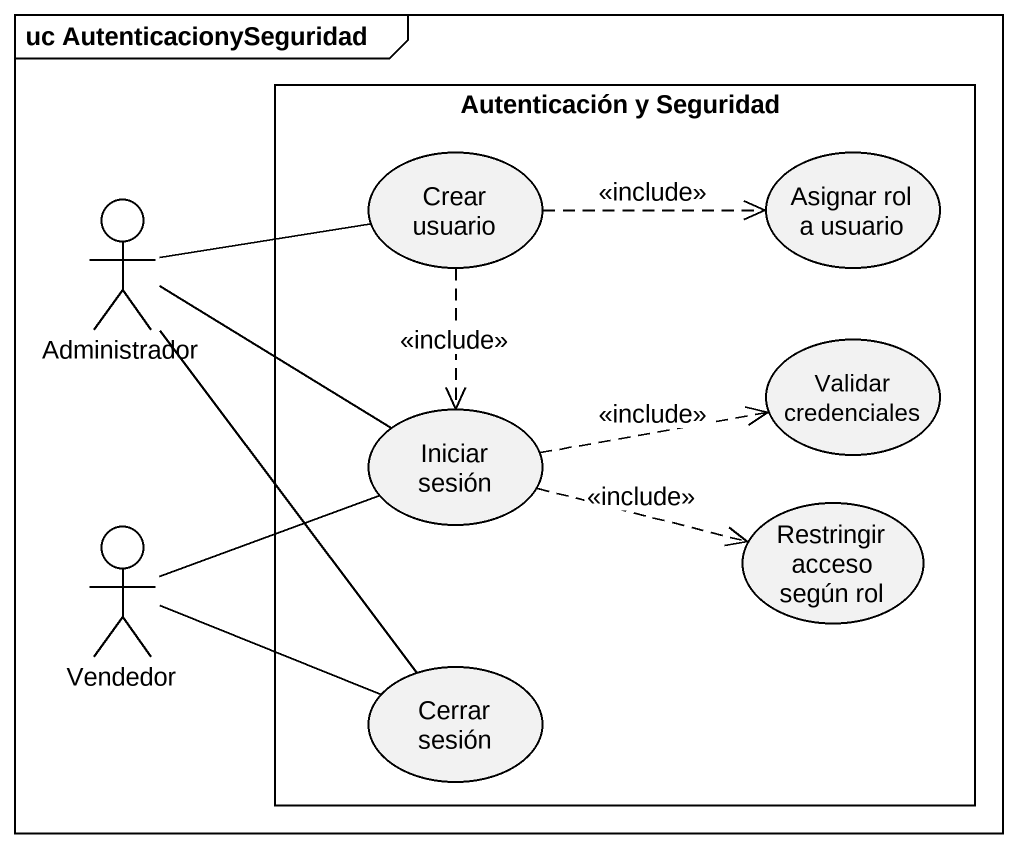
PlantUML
@startuml
mainframe uc AutenticacionySeguridad
rectangle "Autenticación y Seguridad" as Autenticación_y_Seguridad {
  usecase "Crear usuario" as Crear_usuario
  usecase "Asignar rol a usuario" as Asignar_rol_a_usuario
  usecase "Validar credenciales" as Validar_credenciales
  usecase "Iniciar sesión" as Iniciar_sesión
  usecase "Restringir acceso según rol" as Restringir_acceso_según_rol
  usecase "Cerrar sesión" as Cerrar_sesión
}
actor Administrador
actor Vendedor
Crear_usuario .right.> Asignar_rol_a_usuario : <<include>>
Crear_usuario ..> Iniciar_sesión : <<include>>
Administrador -right- Crear_usuario
Administrador -right- Iniciar_sesión
Administrador -- Cerrar_sesión
Iniciar_sesión .right.> Validar_credenciales : <<include>>
Iniciar_sesión .right.> Restringir_acceso_según_rol : <<include>>
Vendedor -right- Iniciar_sesión
Vendedor -right- Cerrar_sesión
@enduml
